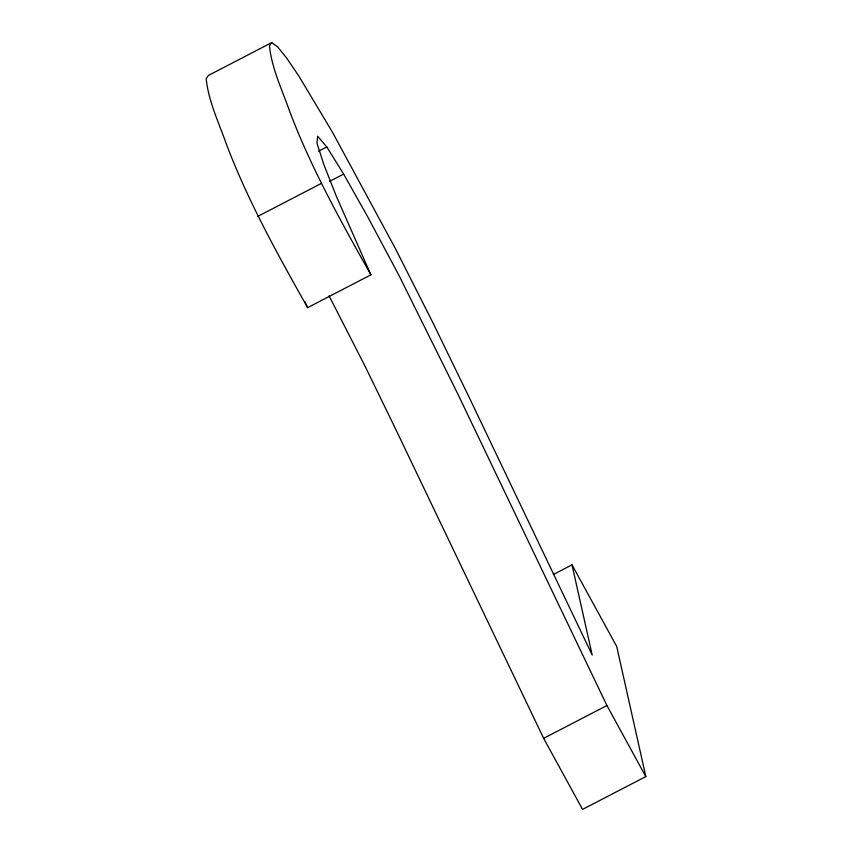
<?xml version="1.0" encoding="UTF-8"?>
<svg xmlns="http://www.w3.org/2000/svg" width="852" height="852" viewBox="0 0 852 852"><rect width="100%" height="100%" fill="white"/><g stroke="black" fill="none" stroke-linecap="round" stroke-linejoin="round"><path stroke-width="1.28" d="M271.713 42.6L269.456 45.891C271.799 68.639 282.044 89.63 289.542 110.984C311.14 168.249 340.992 221.616 370.908 274.834L307.636 307.657C277.709 254.439 247.868 201.072 226.27 143.807C218.762 122.454 208.527 101.463 206.173 78.704L208.442 75.423L271.713 42.6L277.518 46.732L286.687 58.106L299.031 76.35L332.45 132.209L395.498 248.763L433.242 323.398L470.155 399.418L592.204 655.06L572.011 564.833L553.267 574.557M318.595 151.209L326.795 146.949L343.633 174.064L367.446 216.365L399.194 275.846L457.716 393.784L606.922 705.531L645.827 776.577L582.544 809.4L543.651 738.343L394.444 426.607L364.858 365.817L329.064 295.836M257.698 216.44L320.97 183.627M329.564 181.359L343.633 174.064M543.651 738.343L606.922 705.531M326.795 146.949L317.668 136.235L316.965 143.147L323.707 164.148L336.37 196.322L370.908 274.834M572.011 564.833L616.71 646.466L645.827 776.577M304.888 301.597L307.636 307.657"/></g></svg>
